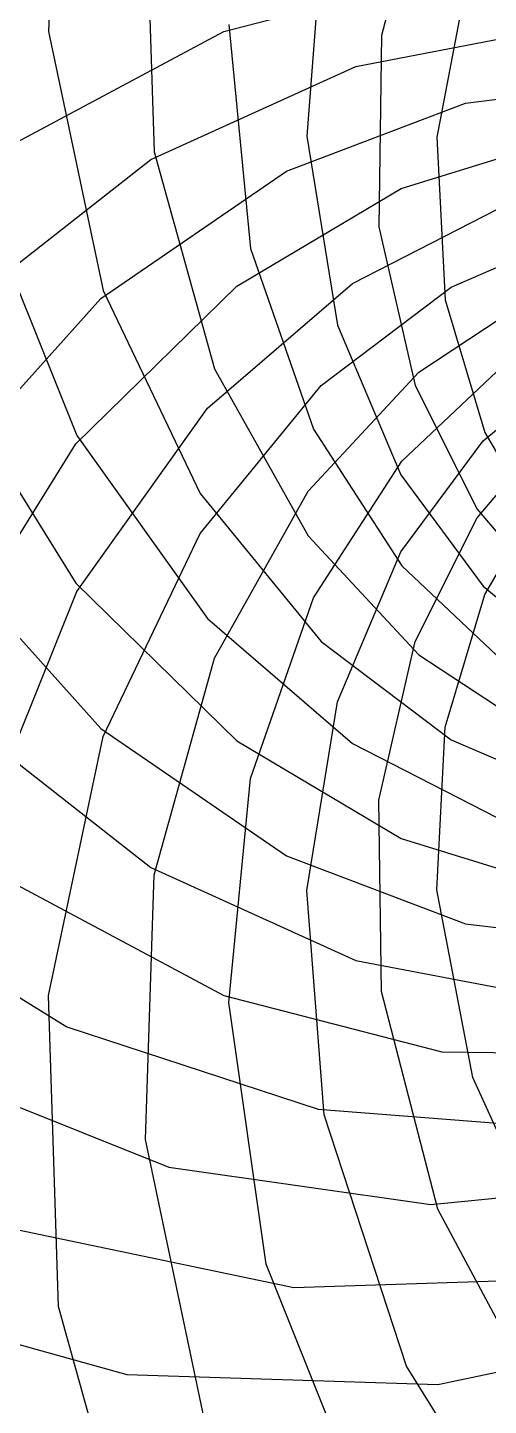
# Model space of a CAD drawing. Header units: metres. Extents: x 125 to 1075, y -75 to 875.
# Drawn here: x 338.1 to 473.3, y 138.1 to 542.7 of the extents above; entities that cross this region are included whole.
import ezdxf

# ---------------------------------------------------------------- set-up
doc = ezdxf.new("R2010")
doc.units = ezdxf.units.M

msp = doc.modelspace()

# ---------------------------------------------------------------- linework, layer by layer
for p, q in [((347.19882, 632.7886), (344.2984, 541.5044)), ((458.44867, 604.2737), (441.9563, 540.3177)), ((372.75507, 583.7568), (375.27606, 506.1305)), ((425.12738, 576.5902), (419.9914, 510.74197)), ((468.72327, 565.63), (458.2179, 510.4538)), ((395.72638, 541.55145), (459.68237, 558.04376)), ((397.1195, 543.541), (403.49597, 477.80133)), ((327.23953, 504.9216), (395.72638, 541.55145)), ((344.2984, 541.5044), (360.2608, 465.49524)), ((434.3701, 531.27686), (489.54626, 541.7821)), ((441.9563, 540.3177), (441.19177, 484.15552)), ((374.2496, 503.92923), (434.3701, 531.27686)), ((466.60413, 520.4481), (514.00256, 526.35175)), ((414.0904, 500.52112), (466.60413, 520.4481)), ((419.9914, 510.74197), (428.99097, 455.30026)), ((458.2179, 510.4538), (460.63458, 462.75024)), ((375.27606, 506.1305), (392.97125, 442.49683)), ((447.71512, 495.45428), (493.36838, 509.4989)), ((313.16394, 455.96326), (374.2496, 503.92923)), ((359.63214, 463.14917), (414.0904, 500.52112)), ((323.61105, 494.95242), (352.52982, 422.86984)), ((399.45947, 466.71112), (447.71512, 495.45428)), ((433.4532, 467.5601), (475.97406, 489.31894)), ((441.19177, 484.15552), (451.85538, 437.59634)), ((462.3482, 466.4251), (499.62103, 482.56982)), ((403.49597, 477.80133), (421.9862, 424.76468)), ((352.31815, 420.45038), (399.45947, 466.71112)), ((360.2608, 465.49524), (388.737, 405.90103)), ((390.92188, 430.8741), (433.4532, 467.5601)), ((424.25174, 437.61316), (462.3482, 466.4251)), ((307.8037, 405.3045), (359.63214, 463.14917)), ((452.90485, 441.513), (486.8079, 463.8848)), ((460.63458, 462.75024), (472.2255, 423.81998)), ((428.99097, 455.30026), (447.5775, 411.3001)), ((311.32172, 445.51544), (352.31815, 379.54965)), ((392.97125, 442.49683), (420.3903, 393.47668)), ((420.3903, 406.52335), (452.90485, 441.513)), ((447.9309, 415.33948), (477.43405, 443.2586)), ((471.78433, 421.31805), (498.346, 443.40118)), ((388.737, 394.09903), (424.25174, 437.61316)), ((451.85538, 437.59634), (470.0304, 401.2703)), ((352.52982, 377.13013), (390.92188, 430.8741)), ((470.0304, 398.72974), (492.3538, 425.08975)), ((352.52982, 422.86984), (390.92188, 369.12585)), ((421.9862, 424.76468), (447.9309, 384.66052)), ((447.57748, 388.69992), (471.78433, 421.31805)), ((472.2255, 423.81998), (489.6324, 393.984)), ((311.32172, 354.48456), (352.31815, 420.45038)), ((421.9862, 375.23532), (447.9309, 415.33948)), ((447.5775, 411.3001), (471.78433, 378.68198)), ((388.737, 405.90103), (424.2517, 362.3869)), ((392.97125, 357.50323), (420.3903, 406.52335)), ((472.2255, 376.18), (489.6324, 406.016)), ((470.0304, 401.2703), (492.3538, 374.91028)), ((451.8554, 362.40363), (470.0304, 398.72974)), ((307.8037, 394.69553), (359.63214, 336.85083)), ((360.26074, 334.50482), (388.737, 394.09903)), ((420.3903, 393.47668), (452.90485, 358.48706)), ((428.99097, 344.69977), (447.57748, 388.69992)), ((447.9309, 384.66052), (477.43405, 356.7414)), ((323.61102, 305.0476), (352.52982, 377.13013)), ((352.31815, 379.54965), (399.45947, 333.28888)), ((471.78433, 378.68198), (498.34598, 356.59885)), ((403.49597, 322.19867), (421.9862, 375.23532)), ((460.63458, 337.24976), (472.2255, 376.18)), ((390.92188, 369.12585), (433.4532, 332.43994)), ((424.2517, 362.3869), (462.3482, 333.57492)), ((441.1918, 315.84445), (451.8554, 362.40363)), ((375.27606, 293.86957), (392.97125, 357.50323)), ((452.90485, 358.48706), (486.8079, 336.11523)), ((313.16394, 344.03674), (374.2496, 296.0708)), ((419.9914, 289.2581), (428.99097, 344.69977)), ((359.63214, 336.85083), (414.0904, 299.47888)), ((458.21796, 289.54617), (460.63458, 337.24976)), ((344.29834, 258.49567), (360.26074, 334.50482)), ((399.45947, 333.28888), (447.7151, 304.54575)), ((433.4532, 332.43994), (475.97403, 310.68106)), ((462.3482, 333.57492), (499.621, 317.4302)), ((397.1195, 256.45898), (403.49597, 322.19867)), ((441.9563, 259.6823), (441.1918, 315.84445)), ((447.7151, 304.54575), (493.36838, 290.5011)), ((414.0904, 299.47888), (466.60413, 279.5519)), ((271.99863, 297.46198), (349.6028, 249.30806)), ((374.2496, 296.0708), (434.3701, 268.72318)), ((327.23953, 295.0784), (395.72638, 258.44855)), ((372.755, 216.2433), (375.27606, 293.86957)), ((425.12732, 223.40988), (419.9914, 289.2581)), ((468.72327, 234.37001), (458.21796, 289.54617)), ((466.60413, 279.5519), (514.00256, 273.6483)), ((434.3701, 268.72318), (489.5463, 258.21783)), ((458.44864, 195.72633), (441.9563, 259.6823)), ((347.19876, 167.2115), (344.29834, 258.49567)), ((395.72638, 258.44855), (459.68237, 241.95622)), ((408.11642, 179.57426), (397.1195, 256.45898)), ((349.6028, 249.30806), (423.4099, 225.12732)), ((294.78726, 242.06291), (379.57428, 208.1164)), ((459.68237, 241.95622), (515.84454, 241.19176)), ((496.07098, 174.24953), (468.72327, 234.37001)), ((423.4099, 225.12732), (489.25815, 219.99135)), ((449.30807, 149.6028), (425.12732, 223.40988)), ((391.46265, 126.84961), (372.755, 216.2433)), ((379.57428, 208.1164), (456.459, 197.11948)), ((456.459, 197.11948), (522.1987, 203.49596)), ((495.07855, 127.23947), (458.44864, 195.72633)), ((326.84964, 191.46265), (416.24332, 172.75497)), ((442.06287, 94.78726), (408.11642, 179.57426)), ((263.7207, 175.89906), (367.21155, 147.19875)), ((416.24332, 172.75497), (493.86954, 175.27606)), ((375.89902, 63.72073), (347.19876, 167.2115)), ((458.49567, 144.29834), (534.5048, 160.26077)), ((367.21155, 147.19875), (458.49567, 144.29834)), ((497.46207, 71.9986), (449.30807, 149.6028))]:
    msp.add_line(p, q)

doc.saveas('drawing.dxf')
